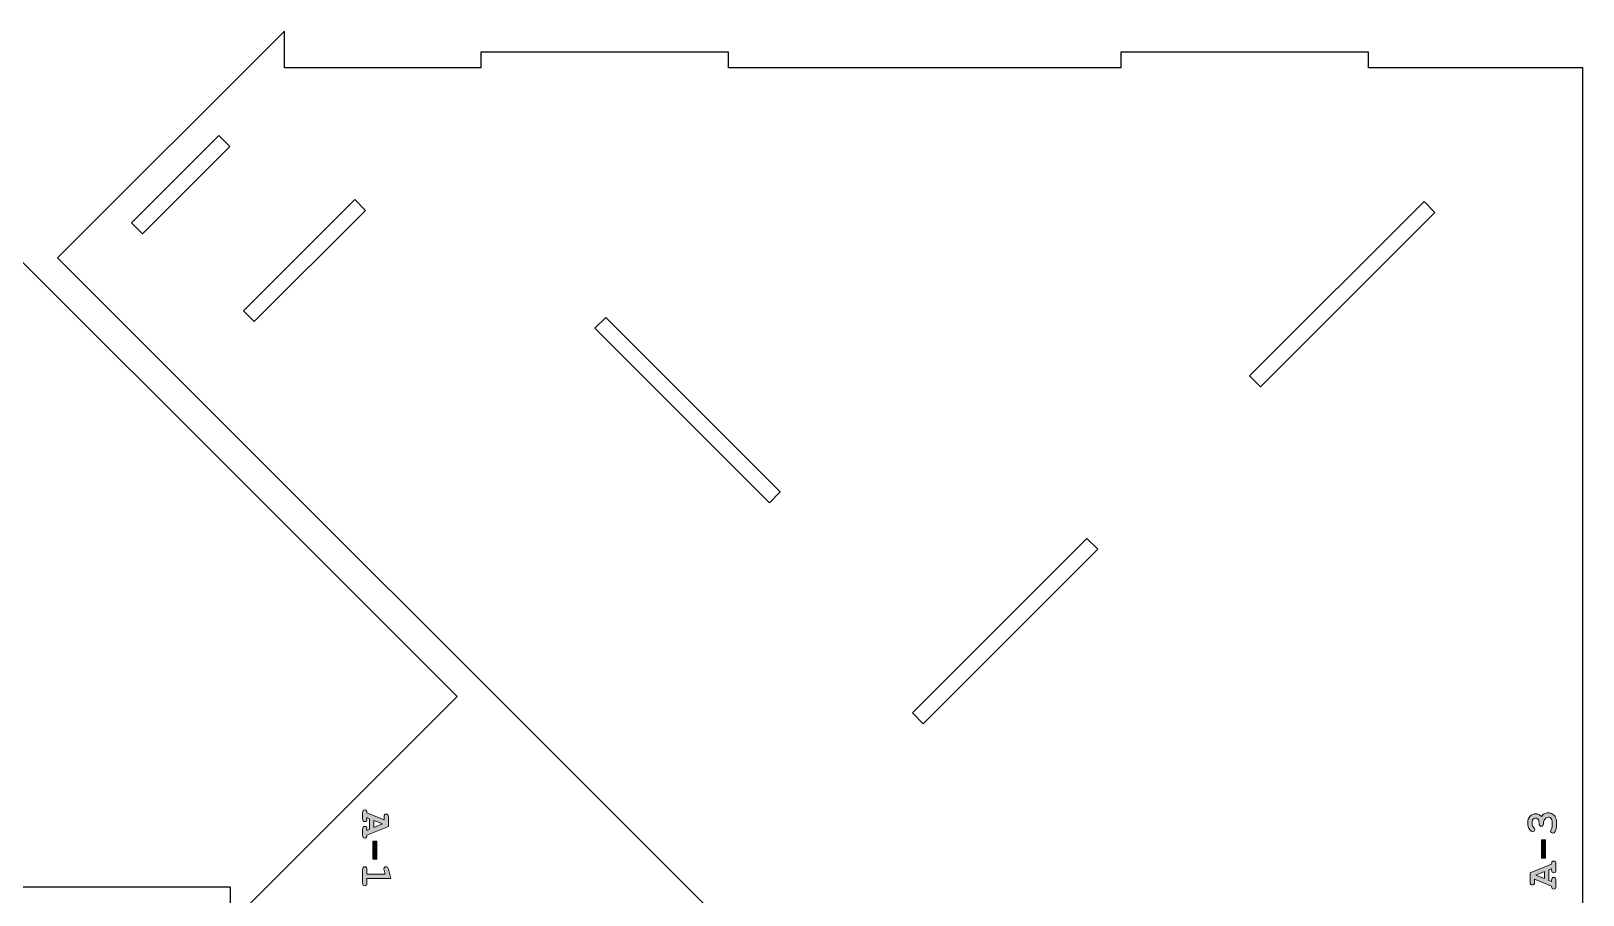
# Model space of a CAD drawing. Header units: millimetres. Extents: x 0 to 430, y 0 to 299.
# Drawn here: x 178.2 to 429.7, y 158.8 to 298.9 of the extents above; entities that cross this region are included whole.
import ezdxf

# ---------------------------------------------------------------- set-up
doc = ezdxf.new("R2010")
doc.units = ezdxf.units.MM
doc.header["$MEASUREMENT"] = 0
doc.layers.get('0').update_dxf_attribs({"lineweight": 0})

# ---------------------------------------------------------------- blocks, each defined once
blk = doc.blocks.new('Block_0')
at = {"true_color": 0x000000, "transparency": 33554687}
h = blk.add_hatch(color=18, dxfattribs=at)
h.dxf.hatch_style = 2
edge = h.paths.add_edge_path()
edge.add_spline(control_points=[(233.74, 169.76), (233.74, 169.76), (235.14, 170.33), (235.14, 170.33), (235.14, 170.33), (233.74, 170.9), (233.74, 170.9), (233.74, 170.9), (233.74, 169.76), (233.74, 169.76)], knot_values=[0, 0, 0, 0, 1, 1, 1, 2, 2, 2, 3, 3, 3, 3], degree=3, periodic=0)
edge = h.paths.add_edge_path()
edge.add_spline(control_points=[(233.03, 169.47), (233.03, 169.47), (233.03, 171.18), (233.03, 171.18), (233.03, 171.18), (232.6, 171.36), (232.6, 171.36), (232.6, 171.36), (232.6, 171.18), (232.6, 171.18), (232.6, 171.01), (232.57, 170.89), (232.51, 170.82), (232.44, 170.75), (232.36, 170.71), (232.25, 170.71), (232.15, 170.71), (232.06, 170.75), (232, 170.82), (231.93, 170.89), (231.9, 171.01), (231.9, 171.18), (231.9, 171.18), (231.9, 172.14), (231.9, 172.14), (231.9, 172.31), (231.93, 172.43), (232, 172.5), (232.06, 172.57), (232.15, 172.61), (232.25, 172.61), (232.36, 172.61), (232.44, 172.57), (232.51, 172.49), (232.58, 172.42), (232.61, 172.29), (232.6, 172.12), (232.6, 172.12), (235.37, 171.01), (235.37, 171.01), (235.37, 171.01), (235.37, 171.47), (235.37, 171.47), (235.37, 171.64), (235.4, 171.76), (235.47, 171.83), (235.53, 171.91), (235.62, 171.94), (235.72, 171.94), (235.83, 171.94), (235.91, 171.91), (235.98, 171.83), (236.04, 171.76), (236.08, 171.64), (236.08, 171.47), (236.08, 171.47), (236.07, 169.94), (236.07, 169.94), (236.07, 169.94), (232.6, 168.54), (232.6, 168.54), (232.6, 168.37), (232.59, 168.26), (232.55, 168.21), (232.47, 168.11), (232.37, 168.05), (232.25, 168.05), (232.15, 168.05), (232.06, 168.09), (232, 168.16), (231.93, 168.23), (231.9, 168.35), (231.9, 168.52), (231.9, 168.52), (231.9, 169.47), (231.9, 169.47), (231.9, 169.64), (231.93, 169.76), (232, 169.84), (232.06, 169.91), (232.15, 169.94), (232.25, 169.94), (232.36, 169.94), (232.44, 169.91), (232.51, 169.84), (232.57, 169.76), (232.6, 169.64), (232.6, 169.47), (232.6, 169.47), (232.6, 169.3), (232.6, 169.3), (232.6, 169.3), (233.03, 169.47), (233.03, 169.47)], knot_values=[0, 0, 0, 0, 1, 1, 1, 2, 2, 2, 3, 3, 3, 4, 4, 4, 5, 5, 5, 6, 6, 6, 7, 7, 7, 8, 8, 8, 9, 9, 9, 10, 10, 10, 11, 11, 11, 12, 12, 12, 13, 13, 13, 14, 14, 14, 15, 15, 15, 16, 16, 16, 17, 17, 17, 18, 18, 18, 19, 19, 19, 20, 20, 20, 21, 21, 21, 22, 22, 22, 23, 23, 23, 24, 24, 24, 25, 25, 25, 26, 26, 26, 27, 27, 27, 28, 28, 28, 29, 29, 29, 30, 30, 30, 31, 31, 31, 31], degree=3, periodic=0)
h = blk.add_hatch(color=18, dxfattribs=at)
h.dxf.hatch_style = 2
edge = h.paths.add_edge_path()
edge.add_spline(control_points=[(233.58, 164.62), (233.58, 164.62), (233.58, 167.57), (233.58, 167.57), (233.58, 167.57), (234.22, 167.57), (234.22, 167.57), (234.22, 167.57), (234.22, 164.62), (234.22, 164.62), (234.22, 164.62), (233.58, 164.62), (233.58, 164.62)], knot_values=[0, 0, 0, 0, 1, 1, 1, 2, 2, 2, 3, 3, 3, 4, 4, 4, 4], degree=3, periodic=0)
h = blk.add_hatch(color=18, dxfattribs=at)
h.dxf.hatch_style = 2
edge = h.paths.add_edge_path()
edge.add_spline(control_points=[(236.47, 161.5), (236.47, 161.5), (232.6, 161.5), (232.6, 161.5), (232.6, 161.5), (232.6, 160.79), (232.6, 160.79), (232.6, 160.62), (232.57, 160.5), (232.51, 160.43), (232.44, 160.36), (232.36, 160.32), (232.25, 160.32), (232.15, 160.32), (232.06, 160.36), (232, 160.43), (231.93, 160.5), (231.9, 160.62), (231.9, 160.79), (231.9, 160.79), (231.9, 162.92), (231.9, 162.92), (231.9, 163.09), (231.93, 163.21), (232, 163.29), (232.06, 163.36), (232.15, 163.4), (232.25, 163.4), (232.36, 163.4), (232.44, 163.36), (232.51, 163.29), (232.57, 163.21), (232.6, 163.09), (232.6, 162.92), (232.6, 162.92), (232.6, 162.21), (232.6, 162.21), (232.6, 162.21), (235.55, 162.21), (235.55, 162.21), (235.55, 162.21), (235.38, 162.84), (235.38, 162.84), (235.36, 162.94), (235.34, 163.02), (235.34, 163.07), (235.34, 163.16), (235.38, 163.24), (235.45, 163.3), (235.52, 163.37), (235.61, 163.4), (235.71, 163.4), (235.81, 163.4), (235.88, 163.37), (235.93, 163.33), (235.99, 163.28), (236.04, 163.18), (236.08, 163.02), (236.08, 163.02), (236.47, 161.5), (236.47, 161.5)], knot_values=[0, 0, 0, 0, 1, 1, 1, 2, 2, 2, 3, 3, 3, 4, 4, 4, 5, 5, 5, 6, 6, 6, 7, 7, 7, 8, 8, 8, 9, 9, 9, 10, 10, 10, 11, 11, 11, 12, 12, 12, 13, 13, 13, 14, 14, 14, 15, 15, 15, 16, 16, 16, 17, 17, 17, 18, 18, 18, 19, 19, 19, 20, 20, 20, 20], degree=3, periodic=0)
for points, knots in [([(233.03, 169.47), (233.03, 169.47), (233.03, 171.18), (233.03, 171.18), (233.03, 171.18), (232.6, 171.36), (232.6, 171.36), (232.6, 171.36), (232.6, 171.18), (232.6, 171.18), (232.6, 171.01), (232.57, 170.89), (232.51, 170.82), (232.44, 170.75), (232.36, 170.71), (232.25, 170.71), (232.15, 170.71), (232.06, 170.75), (232, 170.82), (231.93, 170.89), (231.9, 171.01), (231.9, 171.18), (231.9, 171.18), (231.9, 172.14), (231.9, 172.14), (231.9, 172.31), (231.93, 172.43), (232, 172.5), (232.06, 172.57), (232.15, 172.61), (232.25, 172.61), (232.36, 172.61), (232.44, 172.57), (232.51, 172.49), (232.58, 172.42), (232.61, 172.29), (232.6, 172.12), (232.6, 172.12), (235.37, 171.01), (235.37, 171.01), (235.37, 171.01), (235.37, 171.47), (235.37, 171.47), (235.37, 171.64), (235.4, 171.76), (235.47, 171.83), (235.53, 171.91), (235.62, 171.94), (235.72, 171.94), (235.83, 171.94), (235.91, 171.91), (235.98, 171.83), (236.04, 171.76), (236.08, 171.64), (236.08, 171.47), (236.08, 171.47), (236.07, 169.94), (236.07, 169.94), (236.07, 169.94), (232.6, 168.54), (232.6, 168.54), (232.6, 168.37), (232.59, 168.26), (232.55, 168.21), (232.47, 168.11), (232.37, 168.05), (232.25, 168.05), (232.15, 168.05), (232.06, 168.09), (232, 168.16), (231.93, 168.23), (231.9, 168.35), (231.9, 168.52), (231.9, 168.52), (231.9, 169.47), (231.9, 169.47), (231.9, 169.64), (231.93, 169.76), (232, 169.84), (232.06, 169.91), (232.15, 169.94), (232.25, 169.94), (232.36, 169.94), (232.44, 169.91), (232.51, 169.84), (232.57, 169.76), (232.6, 169.64), (232.6, 169.47), (232.6, 169.47), (232.6, 169.3), (232.6, 169.3), (232.6, 169.3), (233.03, 169.47), (233.03, 169.47)], [0, 0, 0, 0, 1, 1, 1, 2, 2, 2, 3, 3, 3, 4, 4, 4, 5, 5, 5, 6, 6, 6, 7, 7, 7, 8, 8, 8, 9, 9, 9, 10, 10, 10, 11, 11, 11, 12, 12, 12, 13, 13, 13, 14, 14, 14, 15, 15, 15, 16, 16, 16, 17, 17, 17, 18, 18, 18, 19, 19, 19, 20, 20, 20, 21, 21, 21, 22, 22, 22, 23, 23, 23, 24, 24, 24, 25, 25, 25, 26, 26, 26, 27, 27, 27, 28, 28, 28, 29, 29, 29, 30, 30, 30, 31, 31, 31, 31]), ([(233.74, 169.76), (233.74, 169.76), (235.14, 170.33), (235.14, 170.33), (235.14, 170.33), (233.74, 170.9), (233.74, 170.9), (233.74, 170.9), (233.74, 169.76), (233.74, 169.76)], [0, 0, 0, 0, 1, 1, 1, 2, 2, 2, 3, 3, 3, 3]), ([(233.58, 164.62), (233.58, 164.62), (233.58, 167.57), (233.58, 167.57), (233.58, 167.57), (234.22, 167.57), (234.22, 167.57), (234.22, 167.57), (234.22, 164.62), (234.22, 164.62), (234.22, 164.62), (233.58, 164.62), (233.58, 164.62)], [0, 0, 0, 0, 1, 1, 1, 2, 2, 2, 3, 3, 3, 4, 4, 4, 4]), ([(236.47, 161.5), (236.47, 161.5), (232.6, 161.5), (232.6, 161.5), (232.6, 161.5), (232.6, 160.79), (232.6, 160.79), (232.6, 160.62), (232.57, 160.5), (232.51, 160.43), (232.44, 160.36), (232.36, 160.32), (232.25, 160.32), (232.15, 160.32), (232.06, 160.36), (232, 160.43), (231.93, 160.5), (231.9, 160.62), (231.9, 160.79), (231.9, 160.79), (231.9, 162.92), (231.9, 162.92), (231.9, 163.09), (231.93, 163.21), (232, 163.29), (232.06, 163.36), (232.15, 163.4), (232.25, 163.4), (232.36, 163.4), (232.44, 163.36), (232.51, 163.29), (232.57, 163.21), (232.6, 163.09), (232.6, 162.92), (232.6, 162.92), (232.6, 162.21), (232.6, 162.21), (232.6, 162.21), (235.55, 162.21), (235.55, 162.21), (235.55, 162.21), (235.38, 162.84), (235.38, 162.84), (235.36, 162.94), (235.34, 163.02), (235.34, 163.07), (235.34, 163.16), (235.38, 163.24), (235.45, 163.3), (235.52, 163.37), (235.61, 163.4), (235.71, 163.4), (235.81, 163.4), (235.88, 163.37), (235.93, 163.33), (235.99, 163.28), (236.04, 163.18), (236.08, 163.02), (236.08, 163.02), (236.47, 161.5), (236.47, 161.5)], [0, 0, 0, 0, 1, 1, 1, 2, 2, 2, 3, 3, 3, 4, 4, 4, 5, 5, 5, 6, 6, 6, 7, 7, 7, 8, 8, 8, 9, 9, 9, 10, 10, 10, 11, 11, 11, 12, 12, 12, 13, 13, 13, 14, 14, 14, 15, 15, 15, 16, 16, 16, 17, 17, 17, 18, 18, 18, 19, 19, 19, 20, 20, 20, 20])]:
    blk.add_open_spline(points, degree=3, knots=knots)
blk = doc.blocks.new('Block_4')
at = {"true_color": 0x000000, "transparency": 33554687}
h = blk.add_hatch(color=18, dxfattribs=at)
h.dxf.hatch_style = 2
edge = h.paths.add_edge_path()
edge.add_spline(control_points=[(422.93, 171.52), (423.07, 171.73), (423.24, 171.89), (423.42, 171.99), (423.61, 172.09), (423.82, 172.15), (424.05, 172.15), (424.3, 172.15), (424.53, 172.08), (424.75, 171.94), (424.96, 171.8), (425.12, 171.61), (425.23, 171.35), (425.34, 171.09), (425.39, 170.75), (425.39, 170.33), (425.39, 169.78), (425.31, 169.37), (425.14, 169.09), (425.04, 168.94), (424.93, 168.86), (424.79, 168.86), (424.69, 168.86), (424.61, 168.9), (424.54, 168.96), (424.47, 169.03), (424.43, 169.11), (424.43, 169.21), (424.43, 169.28), (424.45, 169.35), (424.5, 169.42), (424.57, 169.52), (424.61, 169.61), (424.64, 169.7), (424.67, 169.84), (424.69, 170.03), (424.69, 170.27), (424.69, 170.68), (424.63, 170.98), (424.53, 171.16), (424.42, 171.35), (424.27, 171.44), (424.07, 171.44), (423.93, 171.44), (423.79, 171.39), (423.65, 171.28), (423.52, 171.17), (423.42, 171.03), (423.34, 170.85), (423.3, 170.75), (423.27, 170.57), (423.26, 170.33), (423.25, 170.21), (423.21, 170.12), (423.15, 170.06), (423.08, 169.99), (423, 169.96), (422.9, 169.96), (422.8, 169.96), (422.72, 170), (422.65, 170.07), (422.58, 170.13), (422.55, 170.22), (422.55, 170.33), (422.55, 170.56), (422.55, 170.69), (422.54, 170.7), (422.53, 170.79), (422.5, 170.89), (422.45, 170.98), (422.4, 171.07), (422.33, 171.14), (422.24, 171.2), (422.16, 171.26), (422.06, 171.28), (421.97, 171.28), (421.82, 171.28), (421.69, 171.22), (421.58, 171.09), (421.47, 170.95), (421.42, 170.76), (421.42, 170.49), (421.42, 170.15), (421.52, 169.89), (421.72, 169.71), (421.77, 169.66), (421.81, 169.62), (421.83, 169.59), (421.85, 169.54), (421.86, 169.48), (421.86, 169.42), (421.86, 169.33), (421.83, 169.25), (421.76, 169.18), (421.69, 169.11), (421.61, 169.07), (421.51, 169.07), (421.35, 169.07), (421.19, 169.18), (421.04, 169.39), (420.83, 169.7), (420.72, 170.08), (420.72, 170.54), (420.72, 170.98), (420.84, 171.33), (421.09, 171.59), (421.34, 171.86), (421.64, 171.99), (421.98, 171.99), (422.17, 171.99), (422.34, 171.95), (422.49, 171.87), (422.65, 171.8), (422.8, 171.68), (422.93, 171.52)], knot_values=[0, 0, 0, 0, 1, 1, 1, 2, 2, 2, 3, 3, 3, 4, 4, 4, 5, 5, 5, 6, 6, 6, 7, 7, 7, 8, 8, 8, 9, 9, 9, 10, 10, 10, 11, 11, 11, 12, 12, 12, 13, 13, 13, 14, 14, 14, 15, 15, 15, 16, 16, 16, 17, 17, 17, 18, 18, 18, 19, 19, 19, 20, 20, 20, 21, 21, 21, 22, 22, 22, 23, 23, 23, 24, 24, 24, 25, 25, 25, 26, 26, 26, 27, 27, 27, 28, 28, 28, 29, 29, 29, 30, 30, 30, 31, 31, 31, 32, 32, 32, 33, 33, 33, 34, 34, 34, 35, 35, 35, 36, 36, 36, 37, 37, 37, 38, 38, 38, 38], degree=3, periodic=0)
h = blk.add_hatch(color=18, dxfattribs=at)
h.dxf.hatch_style = 2
edge = h.paths.add_edge_path()
edge.add_spline(control_points=[(423.61, 167.76), (423.61, 167.76), (423.61, 164.81), (423.61, 164.81), (423.61, 164.81), (422.96, 164.81), (422.96, 164.81), (422.96, 164.81), (422.96, 167.76), (422.96, 167.76), (422.96, 167.76), (423.61, 167.76), (423.61, 167.76)], knot_values=[0, 0, 0, 0, 1, 1, 1, 2, 2, 2, 3, 3, 3, 4, 4, 4, 4], degree=3, periodic=0)
h = blk.add_hatch(color=18, dxfattribs=at)
h.dxf.hatch_style = 2
edge = h.paths.add_edge_path()
edge.add_spline(control_points=[(423.45, 162.62), (423.45, 162.62), (422.05, 162.05), (422.05, 162.05), (422.05, 162.05), (423.45, 161.48), (423.45, 161.48), (423.45, 161.48), (423.45, 162.62), (423.45, 162.62)], knot_values=[0, 0, 0, 0, 1, 1, 1, 2, 2, 2, 3, 3, 3, 3], degree=3, periodic=0)
edge = h.paths.add_edge_path()
edge.add_spline(control_points=[(424.15, 162.91), (424.15, 162.91), (424.15, 161.19), (424.15, 161.19), (424.15, 161.19), (424.58, 161.02), (424.58, 161.02), (424.58, 161.02), (424.58, 161.19), (424.58, 161.19), (424.58, 161.36), (424.61, 161.49), (424.68, 161.56), (424.75, 161.63), (424.83, 161.67), (424.94, 161.67), (425.04, 161.67), (425.12, 161.63), (425.19, 161.56), (425.26, 161.49), (425.29, 161.36), (425.29, 161.19), (425.29, 161.19), (425.29, 160.24), (425.29, 160.24), (425.29, 160.07), (425.26, 159.95), (425.19, 159.88), (425.12, 159.81), (425.04, 159.77), (424.93, 159.77), (424.83, 159.77), (424.74, 159.81), (424.68, 159.88), (424.61, 159.96), (424.58, 160.09), (424.58, 160.26), (424.58, 160.26), (421.82, 161.37), (421.82, 161.37), (421.82, 161.37), (421.82, 160.91), (421.82, 160.91), (421.82, 160.74), (421.79, 160.62), (421.72, 160.54), (421.66, 160.47), (421.57, 160.44), (421.46, 160.44), (421.36, 160.44), (421.27, 160.47), (421.21, 160.54), (421.14, 160.62), (421.11, 160.74), (421.11, 160.91), (421.11, 160.91), (421.11, 162.43), (421.11, 162.43), (421.11, 162.43), (424.58, 163.84), (424.58, 163.84), (424.58, 164.01), (424.6, 164.11), (424.64, 164.17), (424.71, 164.27), (424.81, 164.33), (424.94, 164.33), (425.04, 164.33), (425.12, 164.29), (425.19, 164.22), (425.26, 164.15), (425.29, 164.03), (425.29, 163.86), (425.29, 163.86), (425.29, 162.91), (425.29, 162.91), (425.29, 162.74), (425.26, 162.62), (425.19, 162.54), (425.12, 162.47), (425.04, 162.43), (424.93, 162.43), (424.83, 162.43), (424.75, 162.47), (424.68, 162.54), (424.61, 162.62), (424.58, 162.74), (424.58, 162.91), (424.58, 162.91), (424.58, 163.08), (424.58, 163.08), (424.58, 163.08), (424.15, 162.91), (424.15, 162.91)], knot_values=[0, 0, 0, 0, 1, 1, 1, 2, 2, 2, 3, 3, 3, 4, 4, 4, 5, 5, 5, 6, 6, 6, 7, 7, 7, 8, 8, 8, 9, 9, 9, 10, 10, 10, 11, 11, 11, 12, 12, 12, 13, 13, 13, 14, 14, 14, 15, 15, 15, 16, 16, 16, 17, 17, 17, 18, 18, 18, 19, 19, 19, 20, 20, 20, 21, 21, 21, 22, 22, 22, 23, 23, 23, 24, 24, 24, 25, 25, 25, 26, 26, 26, 27, 27, 27, 28, 28, 28, 29, 29, 29, 30, 30, 30, 31, 31, 31, 31], degree=3, periodic=0)
for points, knots in [([(422.93, 171.52), (423.07, 171.73), (423.24, 171.89), (423.42, 171.99), (423.61, 172.09), (423.82, 172.15), (424.05, 172.15), (424.3, 172.15), (424.53, 172.08), (424.75, 171.94), (424.96, 171.8), (425.12, 171.61), (425.23, 171.35), (425.34, 171.09), (425.39, 170.75), (425.39, 170.33), (425.39, 169.78), (425.31, 169.37), (425.14, 169.09), (425.04, 168.94), (424.93, 168.86), (424.79, 168.86), (424.69, 168.86), (424.61, 168.9), (424.54, 168.96), (424.47, 169.03), (424.43, 169.11), (424.43, 169.21), (424.43, 169.28), (424.45, 169.35), (424.5, 169.42), (424.57, 169.52), (424.61, 169.61), (424.64, 169.7), (424.67, 169.84), (424.69, 170.03), (424.69, 170.27), (424.69, 170.68), (424.63, 170.98), (424.53, 171.16), (424.42, 171.35), (424.27, 171.44), (424.07, 171.44), (423.93, 171.44), (423.79, 171.39), (423.65, 171.28), (423.52, 171.17), (423.42, 171.03), (423.34, 170.85), (423.3, 170.75), (423.27, 170.57), (423.26, 170.33), (423.25, 170.21), (423.21, 170.12), (423.15, 170.06), (423.08, 169.99), (423, 169.96), (422.9, 169.96), (422.8, 169.96), (422.72, 170), (422.65, 170.07), (422.58, 170.13), (422.55, 170.22), (422.55, 170.33), (422.55, 170.56), (422.55, 170.69), (422.54, 170.7), (422.53, 170.79), (422.5, 170.89), (422.45, 170.98), (422.4, 171.07), (422.33, 171.14), (422.24, 171.2), (422.16, 171.26), (422.06, 171.28), (421.97, 171.28), (421.82, 171.28), (421.69, 171.22), (421.58, 171.09), (421.47, 170.95), (421.42, 170.76), (421.42, 170.49), (421.42, 170.15), (421.52, 169.89), (421.72, 169.71), (421.77, 169.66), (421.81, 169.62), (421.83, 169.59), (421.85, 169.54), (421.86, 169.48), (421.86, 169.42), (421.86, 169.33), (421.83, 169.25), (421.76, 169.18), (421.69, 169.11), (421.61, 169.07), (421.51, 169.07), (421.35, 169.07), (421.19, 169.18), (421.04, 169.39), (420.83, 169.7), (420.72, 170.08), (420.72, 170.54), (420.72, 170.98), (420.84, 171.33), (421.09, 171.59), (421.34, 171.86), (421.64, 171.99), (421.98, 171.99), (422.17, 171.99), (422.34, 171.95), (422.49, 171.87), (422.65, 171.8), (422.8, 171.68), (422.93, 171.52)], [0, 0, 0, 0, 1, 1, 1, 2, 2, 2, 3, 3, 3, 4, 4, 4, 5, 5, 5, 6, 6, 6, 7, 7, 7, 8, 8, 8, 9, 9, 9, 10, 10, 10, 11, 11, 11, 12, 12, 12, 13, 13, 13, 14, 14, 14, 15, 15, 15, 16, 16, 16, 17, 17, 17, 18, 18, 18, 19, 19, 19, 20, 20, 20, 21, 21, 21, 22, 22, 22, 23, 23, 23, 24, 24, 24, 25, 25, 25, 26, 26, 26, 27, 27, 27, 28, 28, 28, 29, 29, 29, 30, 30, 30, 31, 31, 31, 32, 32, 32, 33, 33, 33, 34, 34, 34, 35, 35, 35, 36, 36, 36, 37, 37, 37, 38, 38, 38, 38]), ([(423.61, 167.76), (423.61, 167.76), (423.61, 164.81), (423.61, 164.81), (423.61, 164.81), (422.96, 164.81), (422.96, 164.81), (422.96, 164.81), (422.96, 167.76), (422.96, 167.76), (422.96, 167.76), (423.61, 167.76), (423.61, 167.76)], [0, 0, 0, 0, 1, 1, 1, 2, 2, 2, 3, 3, 3, 4, 4, 4, 4]), ([(424.15, 162.91), (424.15, 162.91), (424.15, 161.19), (424.15, 161.19), (424.15, 161.19), (424.58, 161.02), (424.58, 161.02), (424.58, 161.02), (424.58, 161.19), (424.58, 161.19), (424.58, 161.36), (424.61, 161.49), (424.68, 161.56), (424.75, 161.63), (424.83, 161.67), (424.94, 161.67), (425.04, 161.67), (425.12, 161.63), (425.19, 161.56), (425.26, 161.49), (425.29, 161.36), (425.29, 161.19), (425.29, 161.19), (425.29, 160.24), (425.29, 160.24), (425.29, 160.07), (425.26, 159.95), (425.19, 159.88), (425.12, 159.81), (425.04, 159.77), (424.93, 159.77), (424.83, 159.77), (424.74, 159.81), (424.68, 159.88), (424.61, 159.96), (424.58, 160.09), (424.58, 160.26), (424.58, 160.26), (421.82, 161.37), (421.82, 161.37), (421.82, 161.37), (421.82, 160.91), (421.82, 160.91), (421.82, 160.74), (421.79, 160.62), (421.72, 160.54), (421.66, 160.47), (421.57, 160.44), (421.46, 160.44), (421.36, 160.44), (421.27, 160.47), (421.21, 160.54), (421.14, 160.62), (421.11, 160.74), (421.11, 160.91), (421.11, 160.91), (421.11, 162.43), (421.11, 162.43), (421.11, 162.43), (424.58, 163.84), (424.58, 163.84), (424.58, 164.01), (424.6, 164.11), (424.64, 164.17), (424.71, 164.27), (424.81, 164.33), (424.94, 164.33), (425.04, 164.33), (425.12, 164.29), (425.19, 164.22), (425.26, 164.15), (425.29, 164.03), (425.29, 163.86), (425.29, 163.86), (425.29, 162.91), (425.29, 162.91), (425.29, 162.74), (425.26, 162.62), (425.19, 162.54), (425.12, 162.47), (425.04, 162.43), (424.93, 162.43), (424.83, 162.43), (424.75, 162.47), (424.68, 162.54), (424.61, 162.62), (424.58, 162.74), (424.58, 162.91), (424.58, 162.91), (424.58, 163.08), (424.58, 163.08), (424.58, 163.08), (424.15, 162.91), (424.15, 162.91)], [0, 0, 0, 0, 1, 1, 1, 2, 2, 2, 3, 3, 3, 4, 4, 4, 5, 5, 5, 6, 6, 6, 7, 7, 7, 8, 8, 8, 9, 9, 9, 10, 10, 10, 11, 11, 11, 12, 12, 12, 13, 13, 13, 14, 14, 14, 15, 15, 15, 16, 16, 16, 17, 17, 17, 18, 18, 18, 19, 19, 19, 20, 20, 20, 21, 21, 21, 22, 22, 22, 23, 23, 23, 24, 24, 24, 25, 25, 25, 26, 26, 26, 27, 27, 27, 28, 28, 28, 29, 29, 29, 30, 30, 30, 31, 31, 31, 31]), ([(423.45, 162.62), (423.45, 162.62), (422.05, 162.05), (422.05, 162.05), (422.05, 162.05), (423.45, 161.48), (423.45, 161.48), (423.45, 161.48), (423.45, 162.62), (423.45, 162.62)], [0, 0, 0, 0, 1, 1, 1, 2, 2, 2, 3, 3, 3, 3])]:
    blk.add_open_spline(points, degree=3, knots=knots)

msp = doc.modelspace()

# ---------------------------------------------------------------- linework, layer by layer
at = {"color": 1, "lineweight": 25, "true_color": 0xff0000}
for points in [[(0, 160.15), (210.41, 160.15), (210.41, 154.2), (247.2, 190.99), (141.56, 296.64), (139.29, 298.91), (139.29, 298.91), (0, 298.91)], [(429.66, 292.96), (394.91, 292.96), (394.91, 295.46), (354.76, 295.46), (354.76, 292.96), (291.19, 292.96), (291.19, 295.46), (251.04, 295.46), (251.04, 292.96), (219.25, 292.96), (219.25, 298.91), (182.46, 262.12), (290.38, 154.2), (429.66, 154.2)], [(208.6, 281.95), (210.37, 280.18), (196.22, 266.04), (194.46, 267.8)], [(230.62, 271.59), (232.39, 269.83), (214.35, 251.79), (212.59, 253.56)], [(405.67, 269.5), (377.39, 241.22), (375.62, 242.98), (403.91, 271.27)], [(297.82, 222.42), (269.54, 250.7), (271.31, 252.47), (299.59, 224.19)], [(322.76, 186.58), (320.99, 188.35), (349.27, 216.64), (351.04, 214.87)]]:
    msp.add_lwpolyline(points, close=True, dxfattribs=at)

# ---------------------------------------------------------------- block references
for name in ['Block_0', 'Block_4']:
    msp.add_blockref(name, (0, 0))

doc.saveas('drawing.dxf')
